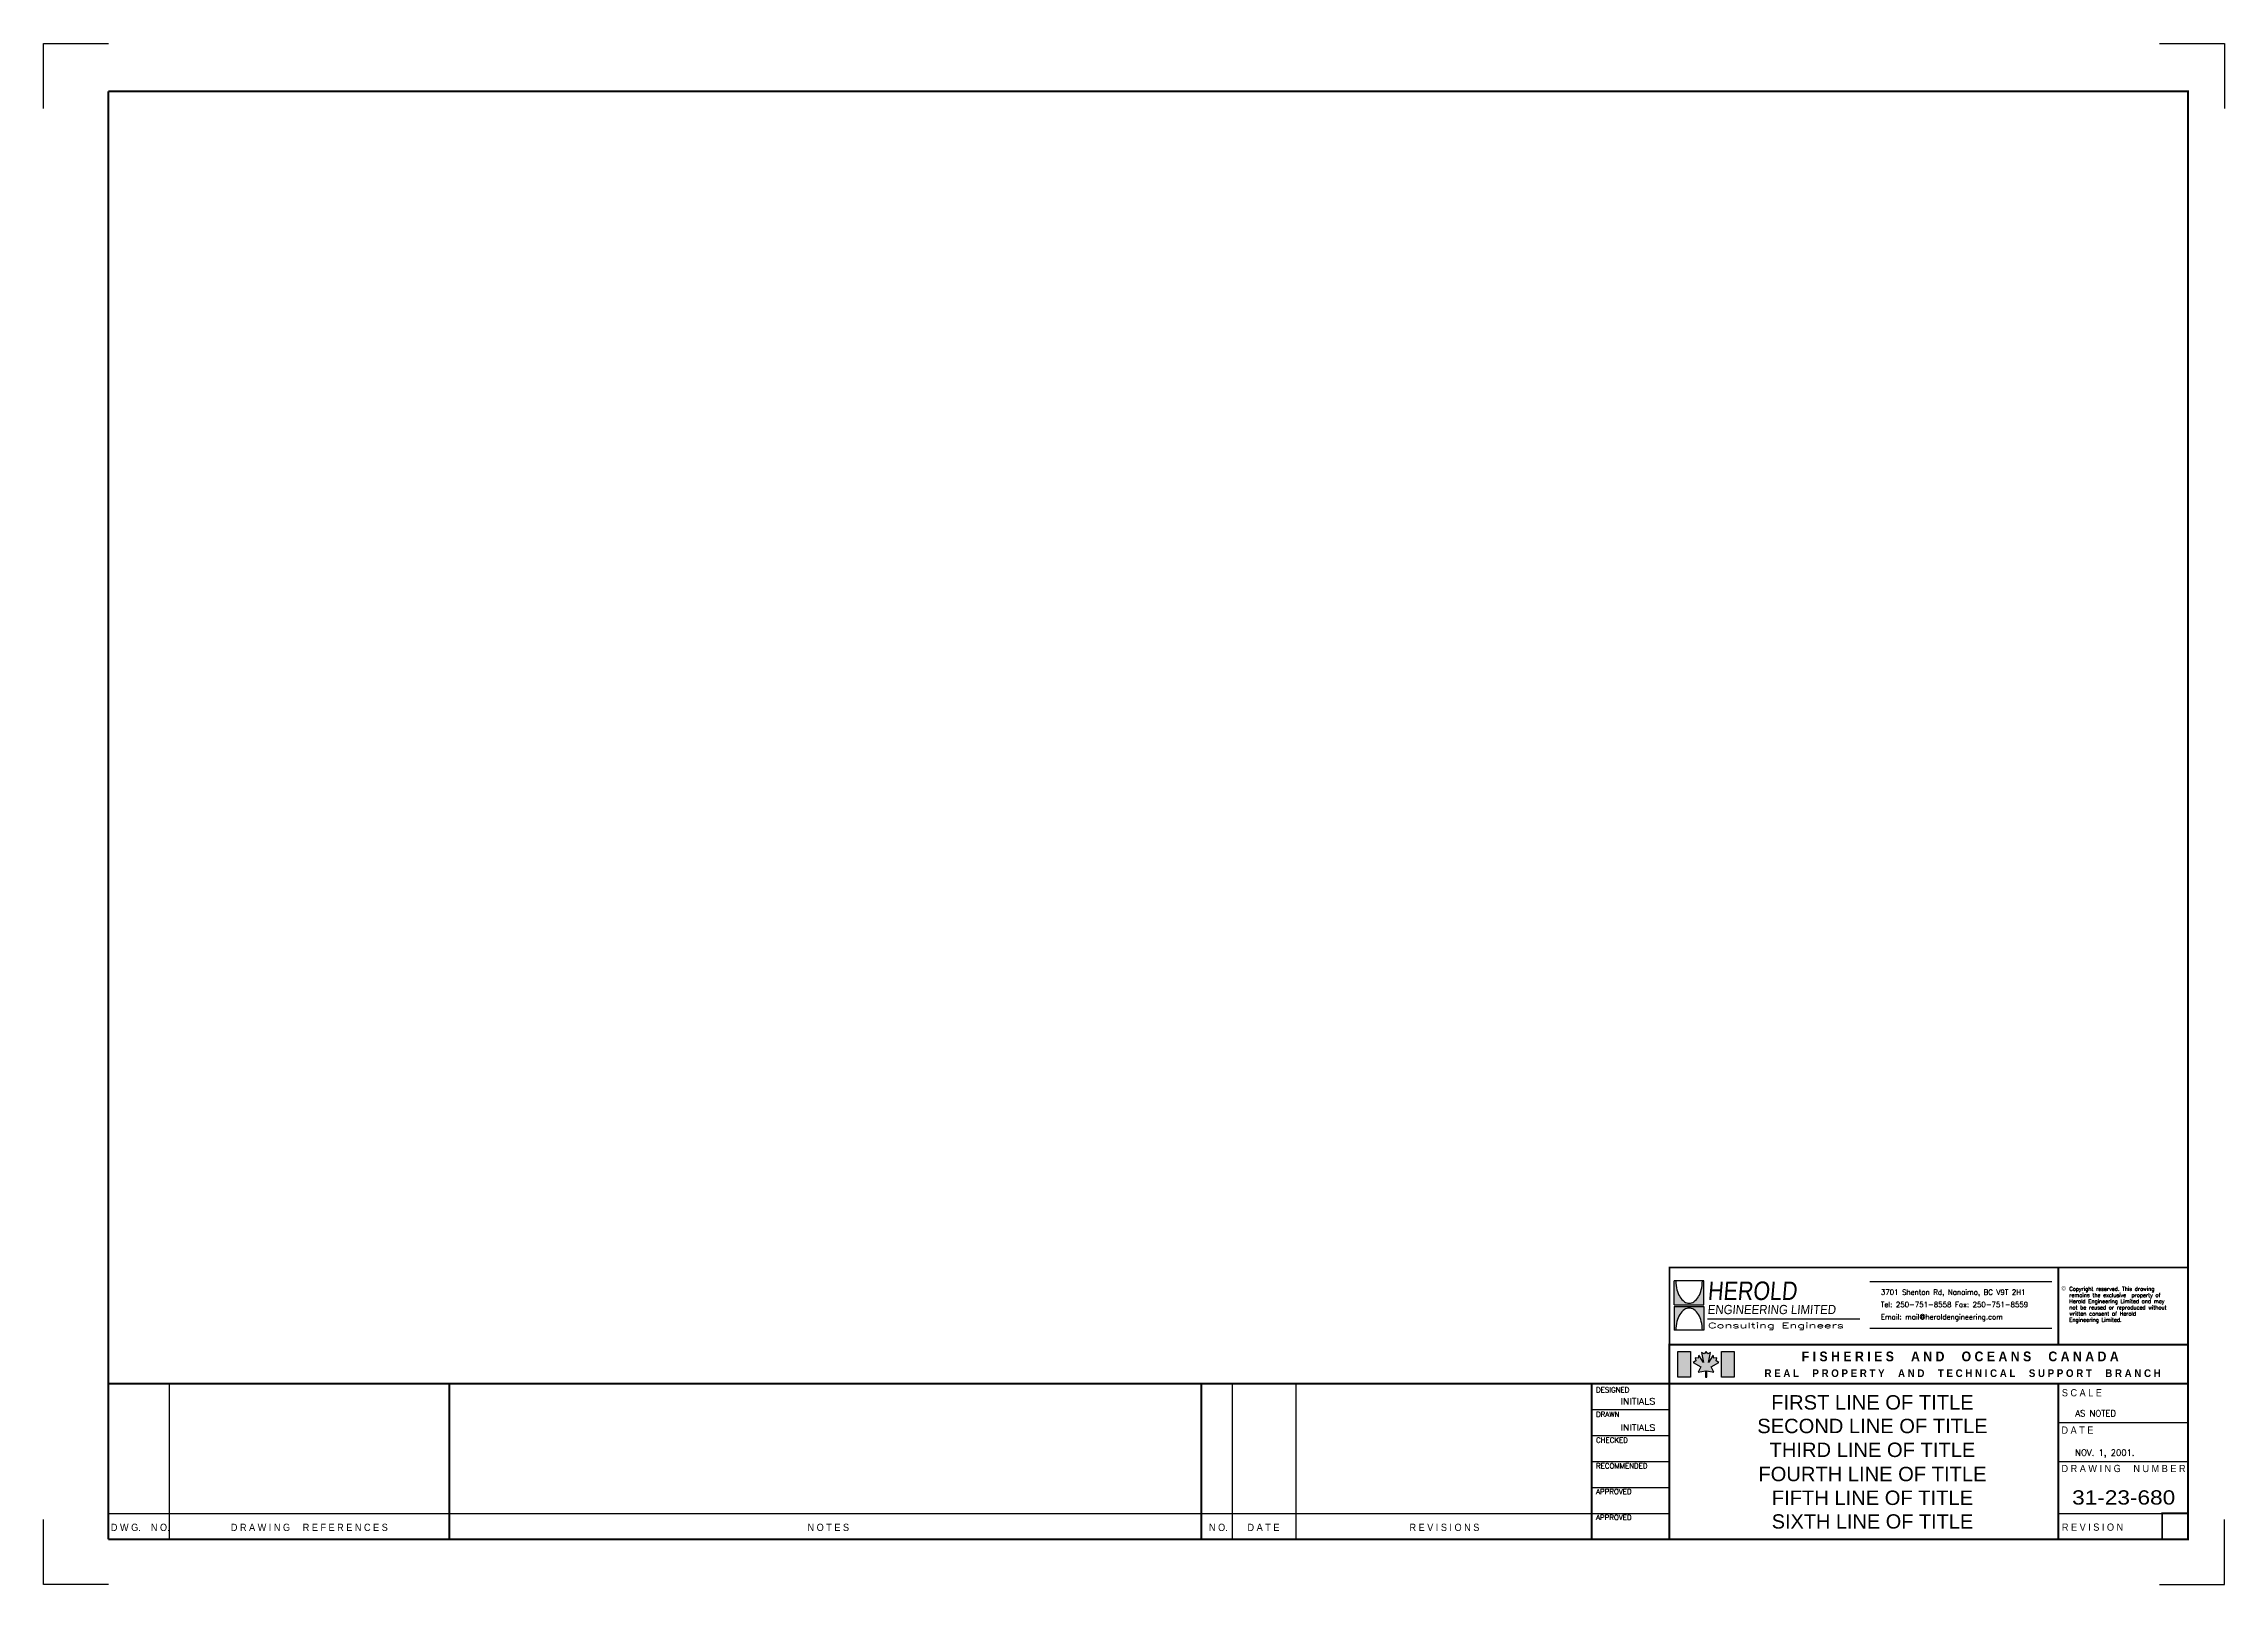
# Model space of a CAD drawing. Extents: x -1224 to -383, y -17 to 577.
import ezdxf
from ezdxf.enums import TextEntityAlignment as Align

# ---------------------------------------------------------------- set-up
doc = ezdxf.new("R2010")
doc.units = 0
doc.header["$LTSCALE"] = 10
for name, color, linetype in [('BDR-18', 1, 'Continuous'), ('BDR-25', 4, 'Continuous'), ('BDR-35', 2, 'Continuous'), ('BDR-50', 5, 'Continuous')]:
    doc.layers.add(name, color=color, linetype=linetype)
doc.styles.add('ANNO-1', font='SIMPLEX1', dxfattribs={"height": 2.38125})
doc.styles.add('ANNO-3', font='swiss.ttf', dxfattribs={"height": 5.55625})
doc.styles.add('BORDER-TEXT1', font='SIMPLEX.SHX', dxfattribs={"height": 1.9868})
doc.styles.add('BORDER-TEXT2', font='sanss___.ttf', dxfattribs={"width": 0.9, "height": 2.7945})
doc.styles.add('LOGO-HEL', font='ERASBD.TTF')
doc.styles.add('LOGO-TEXT1', font='sanssb__.ttf', dxfattribs={"width": 0.9, "height": 3.7724})
doc.styles.add('LOGO-TEXT2', font='sanssb__.ttf', dxfattribs={"width": 0.9, "height": 2.972278})
doc.styles.add('LOGO2-HEL', font='ROMANS.shx')

# ---------------------------------------------------------------- blocks, each defined once
blk = doc.blocks.new('A$C712C48B9')
at = {"layer": 'BDR-18'}
h = blk.add_hatch(color=256, dxfattribs=at)
h.paths.add_polyline_path([(0.32, -0.101), (0.125, -0.101), (0.125, -0.492), (0.32, -0.492)])
h.paths.add_polyline_path([(0.751, -0.267), (0.709, -0.244), (0.72, -0.201), (0.676, -0.203), (0.662, -0.158), (0.594, -0.267), (0.625, -0.119), (0.581, -0.136), (0.555, -0.101), (0.529, -0.136), (0.485, -0.119), (0.516, -0.267), (0.448, -0.158), (0.434, -0.203), (0.39, -0.201), (0.401, -0.244), (0.359, -0.267), (0.477, -0.336), (0.438, -0.414), (0.545, -0.394), (0.545, -0.492), (0.565, -0.492), (0.565, -0.394), (0.672, -0.414), (0.633, -0.336)])
h.paths.add_polyline_path([(0.985, -0.101), (0.79, -0.101), (0.79, -0.492), (0.985, -0.492)])
for p, q in [((0.125, -0.492), (0.125, -0.101)), ((0.125, -0.101), (0.32, -0.101)), ((0.32, -0.101), (0.32, -0.492)), ((0.401, -0.244), (0.359, -0.267)), ((0.359, -0.267), (0.477, -0.336)), ((0.434, -0.203), (0.39, -0.201)), ((0.39, -0.201), (0.401, -0.244)), ((0.448, -0.158), (0.434, -0.203)), ((0.516, -0.267), (0.448, -0.158)), ((0.529, -0.136), (0.485, -0.119)), ((0.485, -0.119), (0.516, -0.267)), ((0.555, -0.101), (0.529, -0.136)), ((0.581, -0.136), (0.555, -0.101)), ((0.625, -0.119), (0.581, -0.136)), ((0.594, -0.267), (0.625, -0.119)), ((0.662, -0.158), (0.594, -0.267)), ((0.633, -0.336), (0.751, -0.267)), ((0.676, -0.203), (0.662, -0.158)), ((0.72, -0.201), (0.676, -0.203)), ((0.709, -0.244), (0.72, -0.201)), ((0.751, -0.267), (0.709, -0.244)), ((0.79, -0.492), (0.79, -0.101)), ((0.79, -0.101), (0.985, -0.101)), ((0.985, -0.101), (0.985, -0.492)), ((0.32, -0.492), (0.125, -0.492)), ((0.477, -0.336), (0.438, -0.414)), ((0.438, -0.414), (0.545, -0.394)), ((0.545, -0.394), (0.545, -0.492)), ((0.545, -0.492), (0.565, -0.492)), ((0.565, -0.492), (0.565, -0.394)), ((0.565, -0.394), (0.672, -0.414)), ((0.672, -0.414), (0.633, -0.336)), ((0.985, -0.492), (0.79, -0.492))]:
    blk.add_line(p, q, dxfattribs=at)
blk = doc.blocks.new('TITLE TEXT')
at = {"layer": 'BDR-25', "style": 'ANNO-1', "width": 0.899424}
for p, p2 in [((0.205, -0.315), (1.181, -0.315)), ((0.205, -0.713), (1.181, -0.713))]:
    blk.add_text('   INITIALS   ', height=0.09375, dxfattribs=at).set_placement(p, p2, align=Align.FIT)
at = {"layer": 'BDR-25', "style": 'ANNO-1'}
for s, height, p in [('AS NOTED', 0.0937, (7.343, -0.497)), ('NOV. 1, 2001.', 0.09375, (7.342, -1.093))]:
    blk.add_text(s, height=height, dxfattribs=at).set_placement(p)
at = {"layer": 'BDR-25', "color": 5, "style": 'ANNO-3'}
blk.add_text('SIXTH LINE OF TITLE', height=0.21653, dxfattribs=at).set_placement((4.263, -2.264), align=Align.BOTTOM_CENTER)
at = {"layer": 'BDR-50', "color": 5, "style": 'ANNO-3'}
for s, p in [('FIRST LINE OF TITLE', (4.263, -0.459)), ('SECOND LINE OF TITLE', (4.263, -0.817)), ('THIRD LINE OF TITLE', (4.263, -1.179)), ('FOURTH LINE OF TITLE', (4.263, -1.546)), ('FIFTH LINE OF TITLE', (4.263, -1.907))]:
    blk.add_text(s, height=0.21875, dxfattribs=at).set_placement(p, align=Align.BOTTOM_CENTER)
at = {"layer": 'BDR-50', "color": 5, "style": 'ANNO-3', "width": 1.164135}
blk.add_text('31-23-680', height=0.2165, dxfattribs=at).set_placement((7.295, -1.835), (8.86, -1.835), align=Align.FIT)
blk = doc.blocks.new('copyright')
at = {"layer": 'BDR-25', "insert": (0.114, -0.041), "char_height": 0.05859, "width": 0.04464, "attachment_point": 1, "style": 'LOGO2-HEL'}
blk.add_mtext('{\\fBankGothic Lt BT|b0|i0|c0|p34;\\H1.125x;©} ', dxfattribs=at)

msp = doc.modelspace()

# ---------------------------------------------------------------- hatches: boundary and pattern name
at = {"layer": 'BDR-18'}
for points in [[(-593.4, 93.92, -0.074062), (-594.48, 96.54, -0.060657), (-594.9, 99.97), (-595.53, 99.97), (-595.53, 90.78), (-584.05, 90.78), (-584.05, 99.97), (-584.68, 99.97, -0.060657), (-585.1, 96.54, -0.074062), (-586.18, 93.92, -0.106906), (-587.99, 91.97, -0.152862), (-589.79, 91.41, -0.152862), (-591.59, 91.97, -0.106906)], [(-586.18, 87.01, -0.074062), (-585.1, 84.39, -0.060657), (-584.68, 80.96), (-584.05, 80.96), (-584.05, 90.15), (-595.53, 90.15), (-595.53, 80.96), (-594.9, 80.96, -0.060657), (-594.48, 84.39, -0.074062), (-593.4, 87.01, -0.106906), (-591.59, 88.95, -0.152862), (-589.79, 89.52, -0.152862), (-587.99, 88.95, -0.106906)]]:
    msp.add_hatch(color=253, dxfattribs=at).paths.add_polyline_path(points)

# ---------------------------------------------------------------- linework, layer by layer
at = {"layer": 'BDR-18', "ltscale": 8}
for p, q in [((-584.05, 99.97), (-595.53, 99.97)), ((-595.53, 90.78), (-595.53, 99.97)), ((-584.05, 90.78), (-584.05, 99.97)), ((-595.53, 90.78), (-584.05, 90.78)), ((-595.53, 90.15), (-584.05, 90.15)), ((-595.53, 90.15), (-595.53, 80.96)), ((-584.05, 90.15), (-584.05, 80.96)), ((-584.05, 80.96), (-595.53, 80.96))]:
    msp.add_line(p, q, dxfattribs=at)
at = {"layer": 'BDR-18'}
for p, q in [((-1175.87, 0.38), (-1175.87, 60.38)), ((-765.87, 0.38), (-765.87, 60.38)), ((-741.37, 0.38), (-741.37, 60.38)), ((-627.37, 50.38), (-597.37, 50.38)), ((-447.36, 45.38), (-397.36, 45.38)), ((-627.37, 40.38), (-597.37, 40.38)), ((-627.37, 30.38), (-597.37, 30.38)), ((-447.36, 30.38), (-397.36, 30.38)), ((-627.37, 20.38), (-597.37, 20.38)), ((-1199.37, 10.38), (-597.37, 10.38)), ((-447.36, 10.38), (-407.36, 10.38))]:
    msp.add_line(p, q, dxfattribs=at)
at = {"layer": 'BDR-18', "color": 1}
for points in [[(-1224.37, 552), (-1224.37, 577), (-1199.37, 577)], [(-408.36, 577), (-383.36, 577), (-383.36, 552)], [(-1199.37, -17), (-1224.37, -17), (-1224.37, 8)], [(-408.36, -17), (-383.36, -17), (-383.36, 8)]]:
    msp.add_lwpolyline(points, dxfattribs=at)
at = {"layer": 'BDR-18', "ltscale": 8}
for centre, radius, start, end in [((-580.6, 99.97), 14.3, 180, 193.88456), ((-585.14, 98.85), 9.62, 193.88456, 210.82736), ((-588, 97.14), 6.29, 210.82736, 235.23565), ((-591.58, 97.14), 6.29, 304.76435, 329.17264), ((-594.44, 98.85), 9.62, 329.17264, 346.11544), ((-598.98, 99.97), 14.3, 346.11544, 360), ((-580.6, 80.96), 14.3, 166.11544, 180), ((-585.14, 82.08), 9.62, 149.17264, 166.11544), ((-588, 83.78), 6.29, 124.76435, 149.17264), ((-589.79, 94.56), 3.15, 235.23565, 270), ((-589.79, 86.36), 3.15, 90, 124.76435), ((-589.79, 94.56), 3.15, 270, 304.76435), ((-589.79, 86.36), 3.15, 55.23565, 90), ((-591.58, 83.78), 6.29, 30.82736, 55.23565), ((-594.44, 82.08), 9.62, 13.88456, 30.82736), ((-598.98, 80.96), 14.3, 0, 13.88456)]:
    msp.add_arc(centre, radius, start, end, dxfattribs=at)
at = {"layer": 'BDR-25'}
msp.add_line((-582.68, 85.31), (-523.92, 85.31), dxfattribs=at)
at = {"layer": 'BDR-35'}
for p, q in [((-520.07, 99.71), (-449.91, 99.71)), ((-520.07, 81.77), (-449.91, 81.77))]:
    msp.add_line(p, q, dxfattribs=at)
at = {"layer": 'BDR-50'}
for points in [[(-1199.37, 558.63, 0.75, 0.75, 0), (-397.36, 558.63, 0.75, 0.75, 0), (-397.36, 0.38, 0.75, 0.75, 0), (-1199.37, 0.38, 0.75, 0.75, 0)], [(-1199.37, 0.38, 0.75, 0.75, 0), (-1199.37, 558.63, 0.75, 0.75, 0)]]:
    msp.add_lwpolyline(points, format="xyseb", dxfattribs=at)
at = {"layer": 'BDR-50', "const_width": 0.75}
for points in [[(-1199.37, 0.38), (-1199.37, 558.63)], [(-597.36, 75.38), (-597.36, 105.16), (-397.36, 105.16)], [(-447.36, 75.38), (-447.36, 105.16)], [(-597.37, 0.38), (-597.37, 75.38), (-397.36, 75.38)], [(-1199.37, 60.38), (-397.36, 60.38)], [(-1067.87, 0.38), (-1067.87, 60.38)], [(-777.87, 0.38), (-777.87, 60.38)], [(-627.37, 0.38), (-627.37, 60.38)], [(-447.36, 0.38), (-447.36, 60.38)], [(-407.36, 0.38), (-407.36, 10.38), (-397.36, 10.38)]]:
    msp.add_lwpolyline(points, dxfattribs=at)

# ---------------------------------------------------------------- block references
at = {"xscale": 25.4, "yscale": 25.4, "zscale": 25.4}
for name, p in [('copyright', (-449.11, 99.06)), ('TITLE TEXT', (-627.37, 60.38))]:
    msp.add_blockref(name, p, dxfattribs=at)
at = {"layer": 'BDR-18', "xscale": 25.40006095999999, "yscale": 25.40006095999999, "zscale": 25.40006095999999}
msp.add_blockref('A$C712C48B9', (-597.37, 75.38), dxfattribs=at)

# ---------------------------------------------------------------- texts
at = {"layer": 'BDR-25', "style": 'BORDER-TEXT1'}
for s, height, p in [('DESIGNED', 1.987, (-625.68, 57)), ('DRAWN', 1.987, (-625.68, 47.56)), ('CHECKED', 1.987, (-625.68, 37.63)), ('RECOMMENDED', 1.9868, (-625.68, 27.69)), ('APPROVED', 1.987, (-625.68, 17.76)), ('APPROVED', 1.987, (-625.68, 7.82))]:
    msp.add_text(s, height=height, dxfattribs=at).set_placement(p)
at = {"layer": 'BDR-25', "style": 'LOGO2-HEL'}
for s, insert, char_height, width, attachment_point, line_spacing_factor in [('3701 Shenton Rd, Nanaimo, BC V9T 2H1 \\PTel: 250-751-8558 Fax: 250-751-8559 \\PEmail: mail@heroldengineering.com', (-515.84, 90.55), 1.9844, 71.4504, 4, 1.44), ('Copyright reserved. This drawing remains the exclusive  property of Herold Engineering Limited and may not be reused or reproduced without written consent of Herold  Engineering Limited.', (-443.2, 97.65), 1.48828, 41.3606, 1, 0.96)]:
    msp.add_mtext(s, dxfattribs=dict(at, insert=insert, char_height=char_height, width=width, attachment_point=attachment_point, line_spacing_factor=line_spacing_factor))
at = {"layer": 'BDR-35', "ltscale": 8, "style": 'LOGO-HEL', "oblique": 5}
for s, height, width, p in [('HEROLD', 7.117, 0.8688, (-582.72, 92.63)), ('ENGINEERING LIMITED', 3.5585, 0.9261, (-582.72, 87.18))]:
    msp.add_text(s, height=height, dxfattribs=dict(at, width=width)).set_placement(p)
at = {"layer": 'BDR-35', "ltscale": 8, "style": 'LOGO2-HEL', "width": 1.8346}
msp.add_text('Consulting Engineers', height=2.0405, dxfattribs=at).set_placement((-582.56, 81.77))
at = {"layer": 'BDR-35', "width": 0.9}
for s, height, style, p in [('F I S H E R I E S     A N D     O C E A N S     C A N A D A', 3.7724, 'LOGO-TEXT1', (-546.38, 69)), ('R E A L     P R O P E R T Y     A N D     T E C H N I C A L     S U P P O R T     B R A N C H', 2.9723, 'LOGO-TEXT2', (-560.71, 62.93)), ('S C A L E', 2.795, 'BORDER-TEXT2', (-446.04, 55.49)), ('D A T E', 2.795, 'BORDER-TEXT2', (-446.19, 41.07)), ('D R A W I N G     N U M B E R', 2.7945, 'BORDER-TEXT2', (-446.17, 26.28)), ('D W G.    N O.', 2.7945, 'BORDER-TEXT2', (-1198.42, 3.59)), ('D R A W I N G     R E F E R E N C E S', 2.7945, 'BORDER-TEXT2', (-1152.16, 3.59)), ('N O T E S', 2.795, 'BORDER-TEXT2', (-929.76, 3.59)), ('N O.', 2.795, 'BORDER-TEXT2', (-774.95, 3.59)), ('D A T E', 2.795, 'BORDER-TEXT2', (-760.08, 3.59)), ('R E V I S I O N S', 2.7945, 'BORDER-TEXT2', (-697.63, 3.59)), ('R E V I S I O N', 2.7945, 'BORDER-TEXT2', (-446.03, 3.67))]:
    msp.add_text(s, height=height, dxfattribs=dict(at, style=style)).set_placement(p)

doc.saveas('drawing.dxf')
